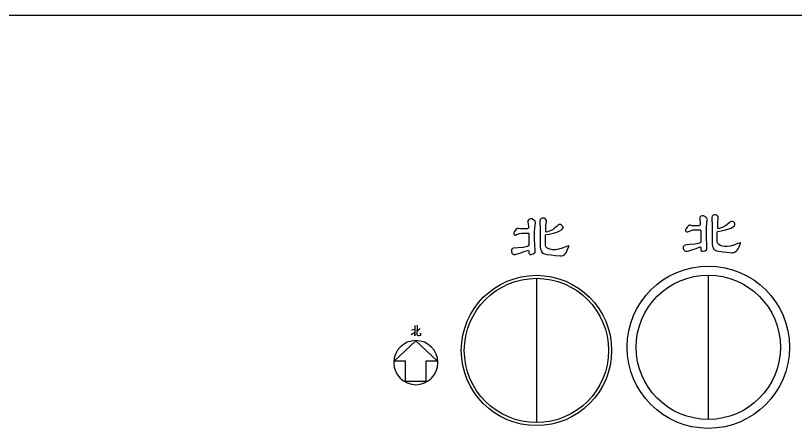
# Model space of a CAD drawing. Extents: x -42728 to 99010, y -18674 to 47645.
# Drawn here: x 48944 to 61917, y -7693 to -826 of the extents above; entities that cross this region are included whole.
import ezdxf

# ---------------------------------------------------------------- set-up
doc = ezdxf.new("R2010")
doc.units = 0
doc.header["$LTSCALE"] = 100
doc.header["$MEASUREMENT"] = 0
doc.layers.get('0').update_dxf_attribs({"linetype": 'CONTINUOUS'})

# ---------------------------------------------------------------- blocks, each defined once
blk = doc.blocks.new('A$C5E62632C')
for p, q in [((1117, 3422), (1109, 3406)), ((1109, 3406), (1109, 3382)), ((1109, 3382), (1117, 3319)), ((1125, 3430), (1117, 3422)), ((1148, 3437), (1125, 3430)), ((1172, 3437), (1148, 3437)), ((1203, 3422), (1172, 3437)), ((1227, 3398), (1203, 3422)), ((1235, 3374), (1227, 3398)), ((1227, 3335), (1235, 3374)), ((1314, 3430), (1306, 3406)), ((1306, 3406), (1306, 3367)), ((1329, 3445), (1314, 3430)), ((1353, 3453), (1329, 3445)), ((1361, 3453), (1353, 3453)), ((1377, 3453), (1361, 3453)), ((1392, 3445), (1377, 3453)), ((1408, 3430), (1392, 3445)), ((1416, 3414), (1408, 3430)), ((1408, 3335), (1416, 3390)), ((1416, 3390), (1416, 3414)), ((896, 3248), (880, 3225)), ((920, 3272), (896, 3248)), ((936, 3280), (920, 3272)), ((951, 3280), (936, 3280)), ((983, 3272), (951, 3280)), ((1101, 3272), (983, 3272)), ((1109, 3280), (1101, 3272)), ((1117, 3288), (1109, 3280)), ((1117, 3319), (1117, 3288)), ((1219, 3225), (1227, 3335)), ((1306, 3367), (1314, 3296)), ((1314, 3296), (1314, 3193)), ((1408, 3233), (1408, 3335)), ((1526, 3264), (1479, 3241)), ((1558, 3288), (1526, 3264)), ((1597, 3319), (1558, 3288)), ((1613, 3335), (1597, 3319)), ((1629, 3343), (1613, 3335)), ((1652, 3343), (1629, 3343)), ((1629, 3233), (1668, 3256)), ((1668, 3335), (1652, 3343)), ((1684, 3319), (1668, 3335)), ((1668, 3256), (1684, 3272)), ((1692, 3304), (1684, 3319)), ((1684, 3272), (1692, 3288)), ((1692, 3288), (1692, 3304)), ((880, 3225), (873, 3201)), ((873, 3201), (873, 3185)), ((873, 3185), (880, 3178)), ((880, 3178), (888, 3170)), ((888, 3170), (904, 3170)), ((904, 3170), (920, 3178)), ((920, 3178), (967, 3193)), ((967, 3193), (999, 3201)), ((999, 3201), (1117, 3201)), ((1117, 3201), (1125, 3193)), ((1125, 3193), (1125, 3178)), ((1125, 3178), (1125, 2996)), ((1219, 3107), (1219, 3225)), ((1314, 3193), (1314, 2965)), ((1400, 3170), (1408, 3178)), ((1400, 2996), (1400, 3170)), ((1408, 3225), (1408, 3233)), ((1416, 3217), (1408, 3225)), ((1408, 3178), (1463, 3185)), ((1479, 3241), (1416, 3217)), ((1463, 3185), (1534, 3201)), ((1534, 3201), (1589, 3217)), ((1589, 3217), (1629, 3233)), ((1117, 2989), (1101, 2981)), ((1125, 2996), (1117, 2989)), ((1227, 2910), (1219, 3107)), ((1408, 2973), (1400, 2996)), ((1778, 2989), (1739, 2973)), ((1786, 2989), (1778, 2989)), ((1786, 2981), (1786, 2989)), ((841, 2933), (833, 2918)), ((833, 2918), (833, 2894)), ((833, 2894), (841, 2870)), ((849, 2941), (841, 2933)), ((841, 2870), (857, 2855)), ((865, 2949), (849, 2941)), ((857, 2855), (873, 2847)), ((943, 2957), (865, 2949)), ((896, 2847), (928, 2855)), ((928, 2855), (975, 2870)), ((1030, 2965), (943, 2957)), ((975, 2870), (1046, 2894)), ((1101, 2981), (1030, 2965)), ((1046, 2894), (1117, 2918)), ((1117, 2918), (1125, 2910)), ((1125, 2910), (1125, 2870)), ((1125, 2870), (1132, 2855)), ((1132, 2855), (1140, 2847)), ((1164, 2847), (1195, 2855)), ((1195, 2855), (1219, 2870)), ((1219, 2870), (1227, 2886)), ((1227, 2886), (1227, 2910)), ((1314, 2965), (1321, 2926)), ((1321, 2926), (1329, 2902)), ((1329, 2902), (1337, 2886)), ((1337, 2886), (1353, 2870)), ((1353, 2870), (1384, 2855)), ((1384, 2855), (1424, 2847)), ((1424, 2957), (1408, 2973)), ((1455, 2941), (1424, 2957)), ((1479, 2933), (1455, 2941)), ((1518, 2926), (1479, 2933)), ((1566, 2926), (1518, 2926)), ((1621, 2933), (1566, 2926)), ((1676, 2949), (1621, 2933)), ((1739, 2973), (1676, 2949)), ((1715, 2847), (1731, 2863)), ((1731, 2863), (1747, 2886)), ((1747, 2886), (1762, 2918)), ((1762, 2918), (1786, 2981)), ((873, 2847), (896, 2847)), ((1140, 2847), (1164, 2847)), ((1424, 2847), (1495, 2839)), ((1495, 2839), (1566, 2831)), ((1566, 2831), (1644, 2823)), ((1644, 2823), (1660, 2823)), ((1660, 2823), (1692, 2831)), ((1692, 2831), (1715, 2847)), ((1250, 2450), (1250, 50))]:
    blk.add_line(p, q)
for radius in [1250, 1200]:
    blk.add_circle((1250, 1250), radius)
blk = doc.blocks.new('A$C3CFB1776')
for p, q in [((1217, 3522), (1209, 3506)), ((1209, 3506), (1209, 3482)), ((1225, 3530), (1217, 3522)), ((1248, 3537), (1225, 3530)), ((1272, 3537), (1248, 3537)), ((1303, 3522), (1272, 3537)), ((1327, 3498), (1303, 3522)), ((1414, 3530), (1406, 3506)), ((1406, 3506), (1406, 3467)), ((1429, 3545), (1414, 3530)), ((1453, 3553), (1429, 3545)), ((1461, 3553), (1453, 3553)), ((1477, 3553), (1461, 3553)), ((1492, 3545), (1477, 3553)), ((1508, 3530), (1492, 3545)), ((1516, 3514), (1508, 3530)), ((1516, 3490), (1516, 3514)), ((1036, 3380), (1020, 3372)), ((1051, 3380), (1036, 3380)), ((1083, 3372), (1051, 3380)), ((1209, 3380), (1201, 3372)), ((1209, 3482), (1217, 3419)), ((1217, 3388), (1209, 3380)), ((1217, 3419), (1217, 3388)), ((1319, 3325), (1327, 3435)), ((1335, 3474), (1327, 3498)), ((1327, 3435), (1335, 3474)), ((1406, 3467), (1414, 3396)), ((1414, 3396), (1414, 3293)), ((1508, 3435), (1516, 3490)), ((1508, 3333), (1508, 3435)), ((1658, 3388), (1626, 3364)), ((1697, 3419), (1658, 3388)), ((1713, 3435), (1697, 3419)), ((1729, 3443), (1713, 3435)), ((1752, 3443), (1729, 3443)), ((1768, 3435), (1752, 3443)), ((1784, 3419), (1768, 3435)), ((1792, 3404), (1784, 3419)), ((1784, 3372), (1792, 3388)), ((1792, 3388), (1792, 3404)), ((980, 3325), (973, 3301)), ((973, 3301), (973, 3285)), ((973, 3285), (980, 3278)), ((996, 3348), (980, 3325)), ((980, 3278), (988, 3270)), ((988, 3270), (1004, 3270)), ((1020, 3372), (996, 3348)), ((1004, 3270), (1020, 3278)), ((1020, 3278), (1067, 3293)), ((1067, 3293), (1099, 3301)), ((1201, 3372), (1083, 3372)), ((1099, 3301), (1217, 3301)), ((1217, 3301), (1225, 3293)), ((1225, 3293), (1225, 3278)), ((1225, 3278), (1225, 3096)), ((1319, 3207), (1319, 3325)), ((1414, 3293), (1414, 3065)), ((1500, 3270), (1508, 3278)), ((1500, 3096), (1500, 3270)), ((1508, 3325), (1508, 3333)), ((1516, 3317), (1508, 3325)), ((1508, 3278), (1563, 3285)), ((1579, 3341), (1516, 3317)), ((1563, 3285), (1634, 3301)), ((1626, 3364), (1579, 3341)), ((1634, 3301), (1689, 3317)), ((1689, 3317), (1729, 3333)), ((1729, 3333), (1768, 3356)), ((1768, 3356), (1784, 3372)), ((1327, 3010), (1319, 3207)), ((941, 3033), (933, 3018)), ((933, 3018), (933, 2994)), ((933, 2994), (941, 2970)), ((949, 3041), (941, 3033)), ((965, 3049), (949, 3041)), ((1043, 3057), (965, 3049)), ((1130, 3065), (1043, 3057)), ((1075, 2970), (1146, 2994)), ((1201, 3081), (1130, 3065)), ((1146, 2994), (1217, 3018)), ((1217, 3089), (1201, 3081)), ((1225, 3096), (1217, 3089)), ((1217, 3018), (1225, 3010)), ((1225, 3010), (1225, 2970)), ((1319, 2970), (1327, 2986)), ((1327, 2986), (1327, 3010)), ((1414, 3065), (1421, 3026)), ((1421, 3026), (1429, 3002)), ((1429, 3002), (1437, 2986)), ((1437, 2986), (1453, 2970)), ((1508, 3073), (1500, 3096)), ((1524, 3057), (1508, 3073)), ((1555, 3041), (1524, 3057)), ((1579, 3033), (1555, 3041)), ((1618, 3026), (1579, 3033)), ((1666, 3026), (1618, 3026)), ((1721, 3033), (1666, 3026)), ((1776, 3049), (1721, 3033)), ((1839, 3073), (1776, 3049)), ((1831, 2963), (1847, 2986)), ((1878, 3089), (1839, 3073)), ((1847, 2986), (1862, 3018)), ((1862, 3018), (1886, 3081)), ((1886, 3089), (1878, 3089)), ((1886, 3081), (1886, 3089)), ((941, 2970), (957, 2955)), ((957, 2955), (973, 2947)), ((973, 2947), (996, 2947)), ((996, 2947), (1028, 2955)), ((1028, 2955), (1075, 2970)), ((1225, 2970), (1232, 2955)), ((1232, 2955), (1240, 2947)), ((1240, 2947), (1264, 2947)), ((1264, 2947), (1295, 2955)), ((1295, 2955), (1319, 2970)), ((1453, 2970), (1484, 2955)), ((1484, 2955), (1524, 2947)), ((1524, 2947), (1595, 2939)), ((1595, 2939), (1666, 2931)), ((1666, 2931), (1744, 2923)), ((1744, 2923), (1760, 2923)), ((1760, 2923), (1792, 2931)), ((1792, 2931), (1815, 2947)), ((1815, 2947), (1831, 2963)), ((1350, 2550), (1350, 150))]:
    blk.add_line(p, q)
for radius in [1350, 1200]:
    blk.add_circle((1350, 1350), radius)
blk = doc.blocks.new('A$C4CDF6F17')
for p, q in [((296, 914), (348, 923)), ((347, 986), (351, 978)), ((350, 982), (348, 813)), ((351, 978), (350, 982)), ((383, 991), (389, 983)), ((387, 985), (383, 843)), ((425, 922), (384, 887)), ((389, 983), (387, 985)), ((430, 933), (425, 922)), ((290, 840), (298, 843)), ((298, 843), (348, 874)), ((347, 824), (348, 840)), ((348, 813), (347, 824)), ((383, 843), (384, 832)), ((384, 887), (384, 887)), ((384, 832), (387, 827)), ((387, 827), (392, 822)), ((392, 822), (402, 821)), ((402, 821), (414, 821)), ((414, 821), (447, 826)), ((444, 859), (444, 824)), ((447, 826), (444, 859))]:
    blk.add_line(p, q)
at = {"linetype": 'Continuous'}
for p, q in [((7, 392), (366, 730)), ((366, 730), (728, 392)), ((193, 392), (7, 392)), ((193, 49), (193, 392)), ((728, 392), (533, 392)), ((533, 392), (533, 49)), ((536, 51), (193, 51))]:
    blk.add_line(p, q, dxfattribs=at)
for start, end in [(0, 180), (180, 0)]:
    blk.add_arc((367, 367), 367, start, end)

msp = doc.modelspace()

# ---------------------------------------------------------------- linework, layer by layer
msp.add_line((63519.97747, -826.2679), (37763.33476, -826.2679))

# ---------------------------------------------------------------- block references
for name, p in [('A$C3CFB1776', (59117.96036, -7692.99104)), ('A$C5E62632C', (56359.19387, -7646.49679)), ('A$C4CDF6F17', (55236.10475, -6966.1927))]:
    msp.add_blockref(name, p)

doc.saveas('drawing.dxf')
